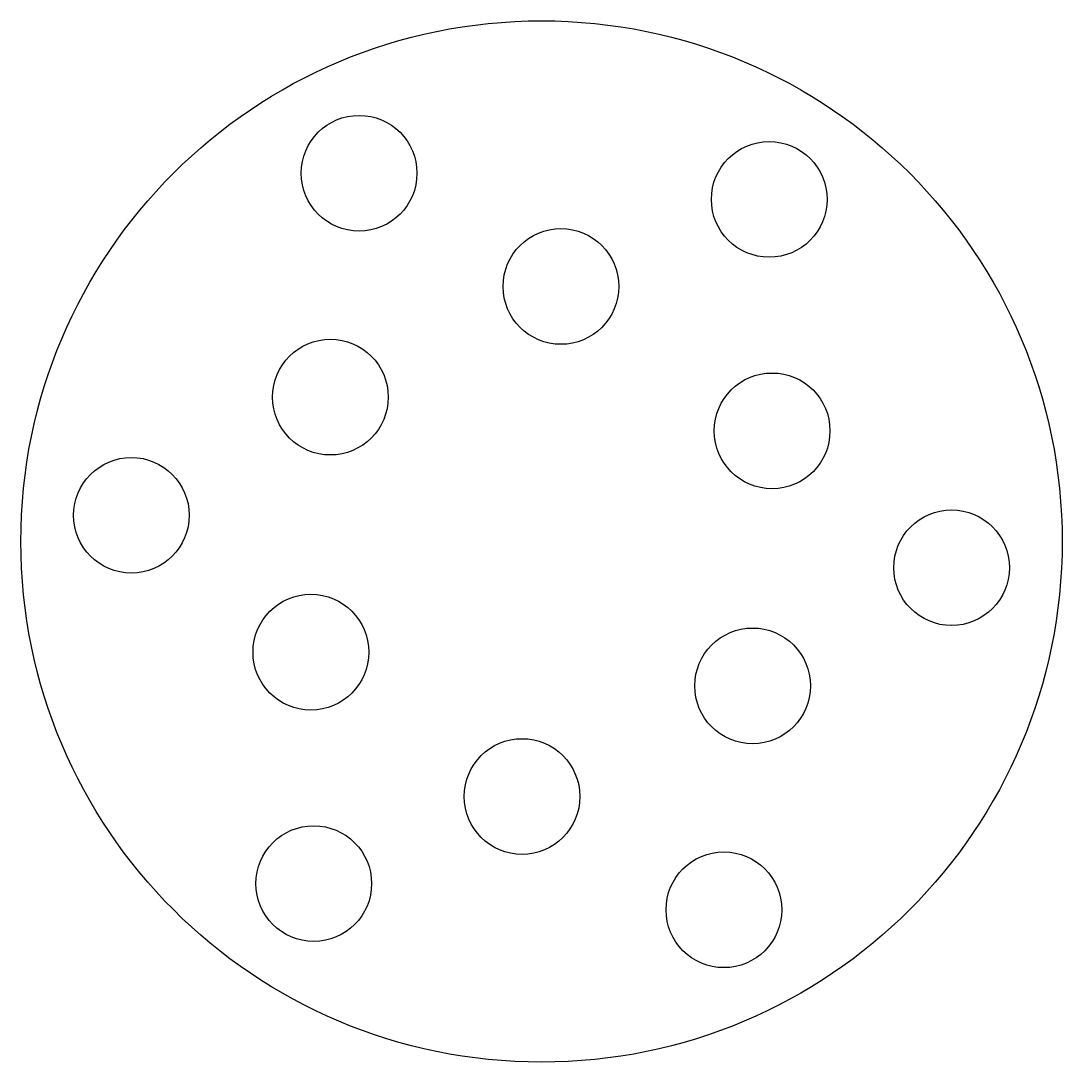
# Model space of a CAD drawing. Header units: millimetres. Extents: x -23.3 to 21.7, y -31.3 to 13.7.
import ezdxf

# ---------------------------------------------------------------- set-up
doc = ezdxf.new("R2010")
doc.units = ezdxf.units.MM
doc.layers.get('0').update_dxf_attribs({"linetype": 'CONTINUOUS'})

msp = doc.modelspace()

# ---------------------------------------------------------------- linework, layer by layer
for centre, radius in [((-0.841, -8.783), 22.5), ((-8.723, 7.131), 2.5), ((9, 6), 2.5), ((0, 2.238), 2.5), ((-9.965, -2.544), 2.5), ((9.124, -4.002), 2.5), ((-18.565, -7.652), 2.5), ((16.882, -9.915), 2.5), ((-10.807, -13.565), 2.5), ((8.282, -15.022), 2.5), ((-1.683, -19.804), 2.5), ((-10.683, -23.567), 2.5), ((7.041, -24.698), 2.5)]:
    msp.add_circle(centre, radius)

doc.saveas('drawing.dxf')
